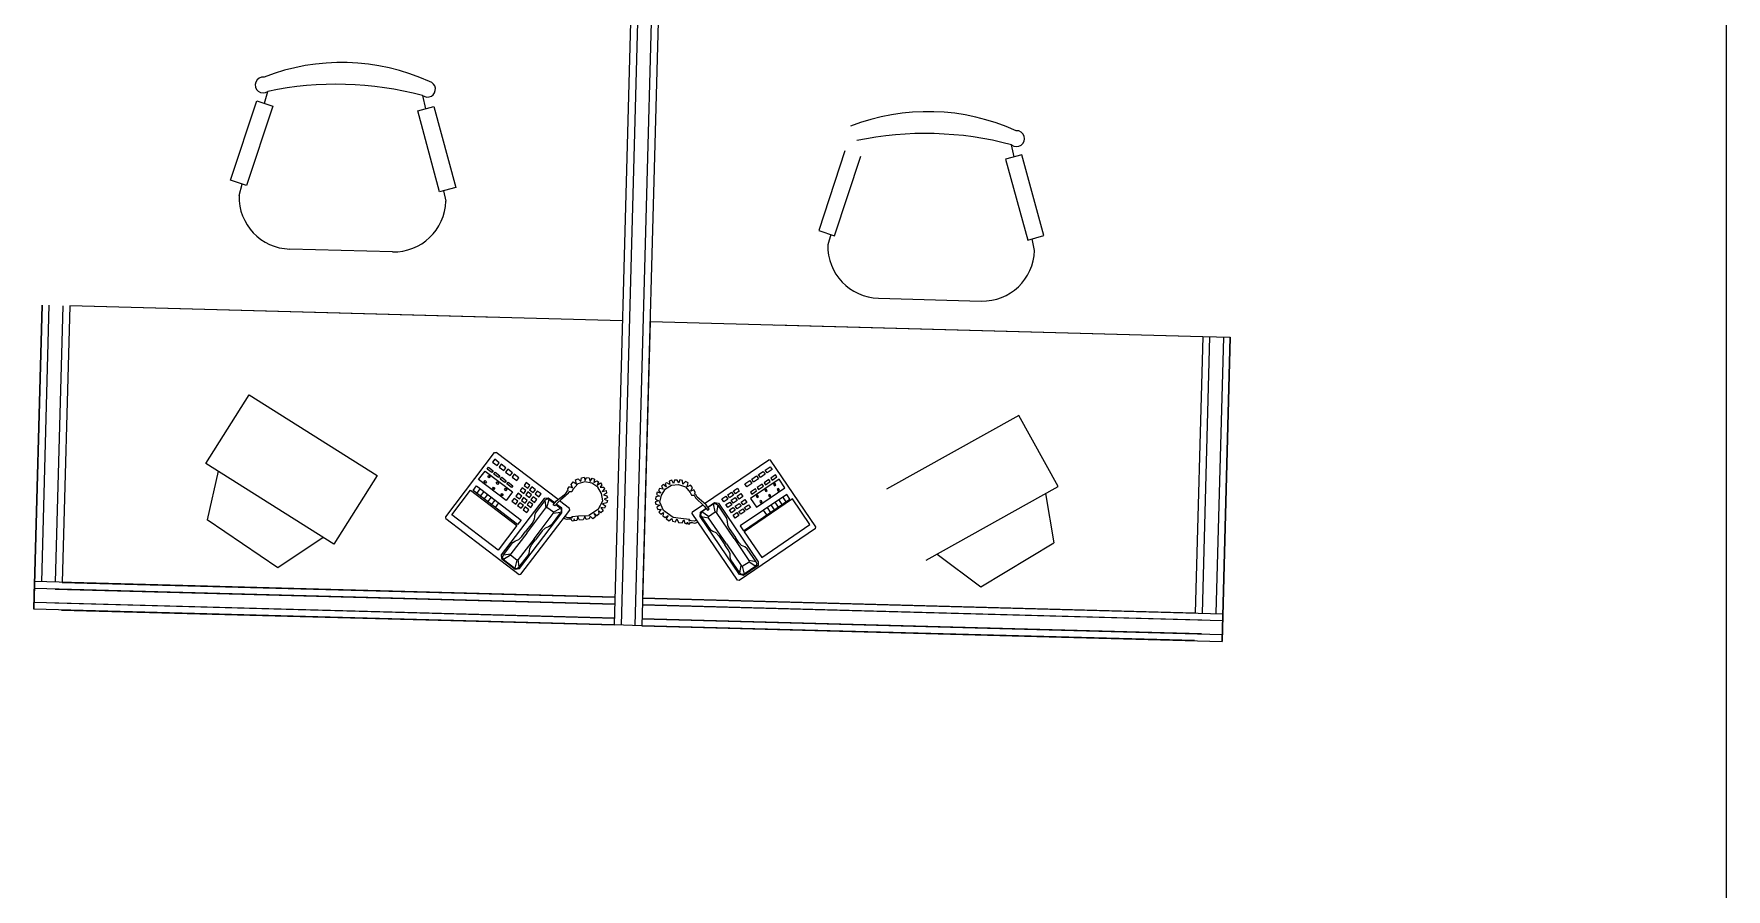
# Model space of a CAD drawing. Header units: millimetres. Extents: x 587797 to 2274247, y 1711 to 439204.
# Drawn here: x 1158207 to 1161823, y 265080 to 266906 of the extents above; entities that cross this region are included whole.
import ezdxf

# ---------------------------------------------------------------- set-up
doc = ezdxf.new("R2010")
doc.units = ezdxf.units.MM
doc.layers.add('finiture', color=7, linetype='Continuous', lineweight=20)

msp = doc.modelspace()

# ---------------------------------------------------------------- linework, layer by layer
msp.add_line((1161822.609, 268996.667), (1161822.609, 259146.667))
at = {"layer": 'finiture'}
for p, q in [((1159519.395, 268320.087), (1159447.094, 265643.903)), ((1159534.154, 268319.688), (1159461.852, 265643.504)), ((1159563.671, 268318.891), (1159491.369, 265642.707)), ((1159578.429, 268318.492), (1159507.823, 265705.051)), ((1158700.387, 266757.738), (1158707.455, 266783.255)), ((1159037.95, 266774.326), (1159044.146, 266746.115)), ((1158627.713, 266593.278), (1158684.093, 266763.146)), ((1158718.104, 266751.858), (1158661.724, 266581.99)), ((1158684.093, 266763.146), (1158718.104, 266751.858)), ((1159027.557, 266741.651), (1159062.162, 266750.962)), ((1159074.066, 266568.819), (1159027.557, 266741.651)), ((1159062.162, 266750.962), (1159108.67, 266578.131)), ((1160301.443, 266643.375), (1160295.764, 266669.237)), ((1159939.831, 266656.143), (1159884.059, 266486.075)), ((1159918.11, 266474.908), (1159973.882, 266644.977)), ((1160318.006, 266647.896), (1160283.435, 266638.46)), ((1160283.435, 266638.46), (1160330.561, 266465.796)), ((1160365.132, 266475.231), (1160318.006, 266647.896)), ((1158661.724, 266581.99), (1158627.713, 266593.278)), ((1158645.812, 266560.711), (1158652.55, 266585.035)), ((1159108.67, 266578.131), (1159074.066, 266568.819)), ((1159082.582, 266571.11), (1159087.487, 266548.778)), ((1159884.059, 266486.075), (1159918.11, 266474.908)), ((1158973.304, 266440.602), (1158753.988, 266446.528)), ((1159909.729, 266477.656), (1159903.626, 266455.622)), ((1160330.561, 266465.796), (1160365.132, 266475.231)), ((1160345.301, 266443.689), (1160339.886, 266468.341)), ((1160011.802, 266341.438), (1160231.117, 266335.513)), ((1158207.391, 265677.396), (1158224.935, 266326.764)), ((1158224.935, 266326.764), (1158207.391, 265677.396)), ((1158239.693, 266326.365), (1158223.745, 265736.031)), ((1158269.21, 266325.568), (1158253.261, 265735.233)), ((1158283.969, 266325.169), (1158268.02, 265734.834)), ((1159198.987, 266300.448), (1158283.969, 266325.169)), ((1159464.638, 266293.271), (1158283.969, 266325.169)), ((1159523.671, 266291.676), (1159506.127, 265642.308)), ((1159523.671, 266291.676), (1160704.34, 266259.779)), ((1159789.322, 266284.499), (1160704.34, 266259.779)), ((1160704.34, 266259.779), (1160688.392, 265669.444)), ((1160719.099, 266259.38), (1160703.15, 265669.045)), ((1160704.34, 266259.779), (1160704.34, 266259.779)), ((1160704.34, 266259.779), (1160763.374, 266258.184)), ((1160748.615, 266258.582), (1160732.667, 265668.248)), ((1160763.374, 266258.184), (1160745.83, 265608.816)), ((1160745.83, 265608.816), (1160763.374, 266258.184)), ((1160763.374, 266258.184), (1160763.374, 266258.184)), ((1158574.927, 265988.572), (1158667.359, 266135.349)), ((1158667.359, 266135.349), (1158940.579, 265963.29)), ((1160311.26, 266090.937), (1160029.148, 265933.881)), ((1160395.632, 265939.383), (1160311.26, 266090.937)), ((1159087.225, 265874.848), (1159191.735, 266011.804)), ((1159191.735, 266011.804), (1159195.235, 266012.274)), ((1159327.179, 265911.589), (1159195.235, 266012.274)), ((1158848.147, 265816.513), (1158574.927, 265988.572)), ((1158600.852, 265972.246), (1158577.894, 265868.342)), ((1159157.552, 265954.661), (1159171.184, 265972.525)), ((1159171.184, 265972.525), (1159229.738, 265927.843)), ((1159175.963, 265976.73), (1159178.992, 265980.7)), ((1159185.887, 265969.157), (1159175.963, 265976.73)), ((1159178.992, 265980.7), (1159188.917, 265973.126)), ((1159188.917, 265973.126), (1159185.887, 265969.157)), ((1159191.867, 265997.571), (1159187.323, 265991.616)), ((1159187.323, 265991.616), (1159197.247, 265984.043)), ((1159201.791, 265989.998), (1159191.867, 265997.571)), ((1159197.247, 265984.043), (1159201.791, 265989.998)), ((1159205.761, 265986.968), (1159201.217, 265981.014)), ((1159201.217, 265981.014), (1159211.141, 265973.441)), ((1159215.685, 265979.395), (1159205.761, 265986.968)), ((1159211.141, 265973.441), (1159215.685, 265979.395)), ((1159219.655, 265976.366), (1159215.111, 265970.411)), ((1159229.579, 265968.793), (1159219.655, 265976.366)), ((1159640.321, 265903.129), (1159777.509, 265996.543)), ((1159755.313, 265964.816), (1159765.632, 265971.843)), ((1159765.632, 265971.843), (1159769.848, 265965.651)), ((1159769.76, 265974.653), (1159780.078, 265981.679)), ((1159773.975, 265968.462), (1159769.76, 265974.653)), ((1159784.294, 265975.488), (1159773.975, 265968.462)), ((1159780.978, 265995.885), (1159777.509, 265996.543)), ((1159780.078, 265981.679), (1159784.294, 265975.488)), ((1159877.941, 265853.486), (1159780.978, 265995.885)), ((1158940.579, 265963.29), (1158848.147, 265816.513)), ((1159145.618, 265930.791), (1159153.191, 265940.715)), ((1159153.191, 265940.715), (1159248.465, 265868.012)), ((1159216.106, 265909.979), (1159157.552, 265954.661)), ((1159168.991, 265949.073), (1159171.263, 265952.05)), ((1159171.968, 265946.801), (1159168.991, 265949.073)), ((1159171.263, 265952.05), (1159174.24, 265949.778)), ((1159174.24, 265949.778), (1159171.968, 265946.801)), ((1159177.322, 265959.99), (1159179.594, 265962.967)), ((1159180.299, 265957.718), (1159177.322, 265959.99)), ((1159179.594, 265962.967), (1159182.571, 265960.695)), ((1159182.571, 265960.695), (1159180.299, 265957.718)), ((1159186.855, 265935.441), (1159189.127, 265938.418)), ((1159189.832, 265933.169), (1159186.855, 265935.441)), ((1159189.127, 265938.418), (1159192.104, 265936.146)), ((1159192.104, 265936.146), (1159189.832, 265933.169)), ((1159189.857, 265966.127), (1159192.886, 265970.097)), ((1159199.781, 265958.554), (1159189.857, 265966.127)), ((1159192.886, 265970.097), (1159202.811, 265962.524)), ((1159195.185, 265946.358), (1159197.457, 265949.335)), ((1159198.163, 265944.086), (1159195.185, 265946.358)), ((1159197.457, 265949.335), (1159200.435, 265947.063)), ((1159200.435, 265947.063), (1159198.163, 265944.086)), ((1159202.811, 265962.524), (1159199.781, 265958.554)), ((1159203.751, 265955.525), (1159206.78, 265959.495)), ((1159213.675, 265947.952), (1159203.751, 265955.525)), ((1159206.78, 265959.495), (1159216.705, 265951.921)), ((1159213.049, 265932.726), (1159215.321, 265935.703)), ((1159216.705, 265951.921), (1159213.675, 265947.952)), ((1159215.111, 265970.411), (1159225.035, 265962.838)), ((1159215.321, 265935.703), (1159218.299, 265933.431)), ((1159217.645, 265944.922), (1159220.674, 265948.892)), ((1159227.57, 265937.349), (1159217.645, 265944.922)), ((1159220.674, 265948.892), (1159230.599, 265941.319)), ((1159225.035, 265962.838), (1159229.579, 265968.793)), ((1159230.599, 265941.319), (1159227.57, 265937.349)), ((1159233.549, 265965.764), (1159229.005, 265959.809)), ((1159229.005, 265959.809), (1159238.929, 265952.236)), ((1159243.473, 265958.19), (1159233.549, 265965.764)), ((1159238.929, 265952.236), (1159243.473, 265958.19)), ((1159250.787, 265936.906), (1159246.243, 265930.952)), ((1159258.726, 265930.848), (1159250.787, 265936.906)), ((1159259.117, 265947.823), (1159254.573, 265941.868)), ((1159254.573, 265941.868), (1159262.513, 265935.81)), ((1159267.057, 265941.764), (1159259.117, 265947.823)), ((1159262.513, 265935.81), (1159267.057, 265941.764)), ((1159271.026, 265938.735), (1159266.482, 265932.781)), ((1159278.966, 265932.677), (1159271.026, 265938.735)), ((1159348.301, 265934.688), (1159351.58, 265939.818)), ((1159351.58, 265939.818), (1159358.171, 265936.378)), ((1159355.154, 265944.086), (1159359.697, 265949.206)), ((1159358.171, 265936.378), (1159355.154, 265944.086)), ((1159369.772, 265945.334), (1159359.106, 265933.439)), ((1159359.697, 265949.206), (1159366.584, 265944.904)), ((1159364.334, 265953.617), (1159370.472, 265956.247)), ((1159366.584, 265944.904), (1159364.334, 265953.617)), ((1159384.765, 265949.156), (1159369.772, 265945.334)), ((1159370.472, 265956.247), (1159375.577, 265950.443)), ((1159375.577, 265950.443), (1159377.06, 265958.216)), ((1159377.06, 265958.216), (1159382.833, 265959.534)), ((1159382.833, 265959.534), (1159384.845, 265952.593)), ((1159399.703, 265946.66), (1159384.765, 265949.156)), ((1159384.845, 265952.593), (1159388.182, 265958.632)), ((1159388.182, 265958.632), (1159393.838, 265958.132)), ((1159393.838, 265958.132), (1159395.592, 265950.434)), ((1159395.592, 265950.434), (1159400.05, 265957.526)), ((1159412.521, 265938.47), (1159399.703, 265946.66)), ((1159400.05, 265957.526), (1159405.188, 265955.513)), ((1159405.188, 265955.513), (1159403.658, 265948.095)), ((1159403.658, 265948.095), (1159410.209, 265951.682)), ((1159410.209, 265951.682), (1159413.93, 265949.478)), ((1159413.93, 265949.478), (1159410.888, 265942.577)), ((1159410.888, 265942.577), (1159418.005, 265947.322)), ((1159420.336, 265924.556), (1159412.521, 265938.47)), ((1159421.054, 265943.405), (1159417.114, 265937.826)), ((1159417.114, 265937.826), (1159424.801, 265938.32)), ((1159418.005, 265947.322), (1159421.054, 265943.405)), ((1159424.801, 265938.32), (1159426.788, 265934.26)), ((1159551.557, 265943.714), (1159548.3, 265939.968)), ((1159548.3, 265939.968), (1159551.933, 265934.184)), ((1159558.407, 265938.592), (1159551.557, 265943.714)), ((1159559.577, 265947.646), (1159555.742, 265945.647)), ((1159555.742, 265945.647), (1159558.407, 265938.592)), ((1159556.555, 265934.578), (1159569.796, 265942.065)), ((1159565.925, 265943.711), (1159559.577, 265947.646)), ((1159570.037, 265952.933), (1159564.798, 265951.201)), ((1159564.798, 265951.201), (1159565.925, 265943.711)), ((1159569.796, 265942.065), (1159584.848, 265943.751)), ((1159574.106, 265945.611), (1159570.037, 265952.933)), ((1159576.272, 265953.203), (1159574.106, 265945.611)), ((1159581.947, 265953.397), (1159576.272, 265953.203)), ((1159584.953, 265947.187), (1159581.947, 265953.397)), ((1159584.848, 265943.751), (1159599.612, 265939.124)), ((1159587.337, 265954.009), (1159584.953, 265947.187)), ((1159593.031, 265952.381), (1159587.337, 265954.009)), ((1159594.091, 265944.54), (1159593.031, 265952.381)), ((1159599.502, 265950.059), (1159594.091, 265944.54)), ((1159605.489, 265947.102), (1159599.502, 265950.059)), ((1159599.612, 265939.124), (1159609.62, 265926.671)), ((1159602.772, 265938.523), (1159605.489, 265947.102)), ((1159609.882, 265942.447), (1159602.772, 265938.523)), ((1159614.141, 265937.089), (1159609.882, 265942.447)), ((1159610.713, 265929.555), (1159614.141, 265937.089)), ((1159701.985, 265930.014), (1159710.24, 265935.635)), ((1159710.24, 265935.635), (1159714.456, 265929.444)), ((1159726.421, 265945.143), (1159736.74, 265952.169)), ((1159730.637, 265938.951), (1159726.421, 265945.143)), ((1159740.955, 265945.978), (1159730.637, 265938.951)), ((1159736.74, 265952.169), (1159740.955, 265945.978)), ((1159799.379, 265955.553), (1159738.498, 265914.098)), ((1159740.867, 265954.98), (1159751.186, 265962.006)), ((1159745.083, 265948.788), (1159740.867, 265954.98)), ((1159755.402, 265955.815), (1159745.083, 265948.788)), ((1159751.145, 265895.524), (1159812.026, 265936.979)), ((1159751.186, 265962.006), (1159755.402, 265955.815)), ((1159763.131, 265944.464), (1159752.812, 265937.438)), ((1159752.812, 265937.438), (1159755.622, 265933.31)), ((1159759.529, 265958.625), (1159755.313, 265964.816)), ((1159755.622, 265933.31), (1159765.941, 265940.336)), ((1159769.848, 265965.651), (1159759.529, 265958.625)), ((1159765.941, 265940.336), (1159763.131, 265944.464)), ((1159777.577, 265954.301), (1159767.258, 265947.274)), ((1159767.258, 265947.274), (1159770.069, 265943.147)), ((1159770.069, 265943.147), (1159780.387, 265950.173)), ((1159780.387, 265950.173), (1159777.577, 265954.301)), ((1159792.023, 265964.137), (1159781.704, 265957.111)), ((1159781.704, 265957.111), (1159784.515, 265952.984)), ((1159784.515, 265952.984), (1159794.834, 265960.01)), ((1159790.465, 265946.463), (1159787.37, 265944.355)), ((1159787.37, 265944.355), (1159789.477, 265941.26)), ((1159789.477, 265941.26), (1159792.573, 265943.368)), ((1159792.573, 265943.368), (1159790.465, 265946.463)), ((1159794.834, 265960.01), (1159792.023, 265964.137)), ((1159812.026, 265936.979), (1159799.379, 265955.553)), ((1160113.521, 265782.327), (1160395.632, 265939.383)), ((1159099.996, 265879.236), (1159140.134, 265931.835)), ((1159140.134, 265931.835), (1159239.377, 265856.103)), ((1159240.892, 265858.088), (1159145.618, 265930.791)), ((1159153.558, 265924.732), (1159161.131, 265934.656)), ((1159161.497, 265918.674), (1159169.07, 265928.598)), ((1159169.437, 265912.615), (1159177.01, 265922.539)), ((1159177.376, 265906.556), (1159184.949, 265916.481)), ((1159185.316, 265900.498), (1159192.889, 265910.422)), ((1159193.255, 265894.439), (1159200.828, 265904.364)), ((1159204.719, 265921.809), (1159206.991, 265924.787)), ((1159207.696, 265919.537), (1159204.719, 265921.809)), ((1159297.535, 265913.796), (1159205.899, 265793.711)), ((1159206.991, 265924.787), (1159209.968, 265922.515)), ((1159209.968, 265922.515), (1159207.696, 265919.537)), ((1159216.027, 265930.454), (1159213.049, 265932.726)), ((1159218.299, 265933.431), (1159216.027, 265930.454)), ((1159229.738, 265927.843), (1159216.106, 265909.979)), ((1159233.368, 265914.08), (1159228.824, 265908.126)), ((1159228.824, 265908.126), (1159236.764, 265902.067)), ((1159241.308, 265908.022), (1159233.368, 265914.08)), ((1159236.764, 265902.067), (1159241.308, 265908.022)), ((1159241.699, 265924.997), (1159237.155, 265919.042)), ((1159237.155, 265919.042), (1159245.094, 265912.984)), ((1159245.277, 265904.992), (1159240.734, 265899.038)), ((1159249.638, 265918.938), (1159241.699, 265924.997)), ((1159245.094, 265912.984), (1159249.638, 265918.938)), ((1159253.217, 265898.934), (1159245.277, 265904.992)), ((1159246.243, 265930.952), (1159254.182, 265924.893)), ((1159253.608, 265915.909), (1159249.064, 265909.955)), ((1159249.064, 265909.955), (1159257.004, 265903.896)), ((1159261.547, 265909.851), (1159253.608, 265915.909)), ((1159254.182, 265924.893), (1159258.726, 265930.848)), ((1159257.004, 265903.896), (1159261.547, 265909.851)), ((1159262.696, 265927.818), (1159258.152, 265921.864)), ((1159258.152, 265921.864), (1159266.091, 265915.805)), ((1159265.517, 265906.821), (1159260.973, 265900.867)), ((1159260.973, 265900.867), (1159268.913, 265894.808)), ((1159270.635, 265921.76), (1159262.696, 265927.818)), ((1159273.457, 265900.763), (1159265.517, 265906.821)), ((1159266.091, 265915.805), (1159270.635, 265921.76)), ((1159266.482, 265932.781), (1159274.422, 265926.722)), ((1159268.913, 265894.808), (1159273.457, 265900.763)), ((1159273.848, 265917.738), (1159269.304, 265911.784)), ((1159269.304, 265911.784), (1159277.243, 265905.725)), ((1159281.787, 265911.68), (1159273.848, 265917.738)), ((1159274.422, 265926.722), (1159278.966, 265932.677)), ((1159277.243, 265905.725), (1159281.787, 265911.68)), ((1159282.935, 265929.647), (1159278.392, 265923.693)), ((1159278.392, 265923.693), (1159286.331, 265917.634)), ((1159298.998, 265909.539), (1159278.55, 265882.743)), ((1159290.875, 265923.589), (1159282.935, 265929.647)), ((1159286.331, 265917.634), (1159290.875, 265923.589)), ((1159306.284, 265914.971), (1159297.535, 265913.796)), ((1159303.019, 265912.751), (1159298.998, 265909.539)), ((1159298.998, 265909.539), (1159301.114, 265893.791)), ((1159308.504, 265911.707), (1159303.019, 265912.751)), ((1159303.621, 265895.019), (1159308.504, 265911.707)), ((1159320.242, 265904.32), (1159306.284, 265914.971)), ((1159308.504, 265911.707), (1159319.469, 265903.34)), ((1159317.149, 265900.399), (1159323.818, 265908.852)), ((1159320.126, 265898.127), (1159317.149, 265900.399)), ((1159326.772, 265905.643), (1159320.126, 265898.127)), ((1159322.613, 265900.94), (1159332.322, 265893.531)), ((1159335.064, 265893.009), (1159323.442, 265901.878)), ((1159323.818, 265908.852), (1159333.896, 265917.061)), ((1159333.086, 265911.001), (1159326.772, 265905.643)), ((1159352.04, 265892.618), (1159330.654, 265908.937)), ((1159342.704, 265918.608), (1159333.086, 265911.001)), ((1159333.896, 265917.061), (1159343.514, 265924.667)), ((1159346.987, 265922.971), (1159342.704, 265918.608)), ((1159343.514, 265924.667), (1159347.3, 265930.046)), ((1159350.773, 265928.35), (1159346.987, 265922.971)), ((1159347.3, 265930.046), (1159348.823, 265930.792)), ((1159348.823, 265930.792), (1159348.301, 265934.688)), ((1159356.382, 265928.204), (1159350.773, 265928.35)), ((1159359.106, 265933.439), (1159356.382, 265928.204)), ((1159413.888, 265891.953), (1159422.578, 265909.171)), ((1159422.578, 265909.171), (1159420.336, 265924.556)), ((1159426.788, 265934.26), (1159421.584, 265928.691)), ((1159421.584, 265928.691), (1159429.789, 265930.698)), ((1159431.331, 265904.4), (1159422.371, 265902.652)), ((1159422.371, 265902.652), (1159428.75, 265898.102)), ((1159430.856, 265925.432), (1159424.305, 265921.845)), ((1159424.305, 265921.845), (1159431.769, 265919.965)), ((1159432.54, 265915.561), (1159425.587, 265912.281)), ((1159425.587, 265912.281), (1159432.792, 265909.645)), ((1159429.789, 265930.698), (1159430.856, 265925.432)), ((1159432.792, 265909.645), (1159431.331, 265904.4)), ((1159431.769, 265919.965), (1159432.54, 265915.561)), ((1159542.094, 265909.133), (1159534.757, 265906.89)), ((1159534.757, 265906.89), (1159535.932, 265901.574)), ((1159536.336, 265917.14), (1159535.328, 265912.784)), ((1159535.328, 265912.784), (1159542.094, 265909.133)), ((1159535.932, 265901.574), (1159544.786, 265899.345)), ((1159543.89, 265918.614), (1159536.336, 265917.14)), ((1159538.892, 265927.75), (1159537.543, 265922.55)), ((1159537.543, 265922.55), (1159543.89, 265918.614)), ((1159544.786, 265899.345), (1159538.17, 265895.145)), ((1159546.977, 265925.304), (1159538.892, 265927.75)), ((1159544.285, 265935.092), (1159542.082, 265931.146)), ((1159542.082, 265931.146), (1159546.977, 265925.304)), ((1159551.933, 265934.184), (1159544.285, 265935.092)), ((1159544.93, 265905.866), (1159548, 265921.107)), ((1159552.678, 265888.203), (1159544.93, 265905.866)), ((1159548, 265921.107), (1159556.555, 265934.578)), ((1159609.62, 265926.671), (1159612.058, 265921.296)), ((1159617.48, 265932.634), (1159610.713, 265929.555)), ((1159612.058, 265921.296), (1159617.666, 265921.139)), ((1159614.472, 265885.528), (1159636.708, 265900.669)), ((1159620.477, 265927.335), (1159617.48, 265932.634)), ((1159617.666, 265921.139), (1159621.157, 265915.564)), ((1159619.745, 265923.472), (1159620.477, 265927.335)), ((1159621.225, 265922.645), (1159619.745, 265923.472)), ((1159621.157, 265915.564), (1159625.198, 265910.976)), ((1159624.716, 265917.07), (1159621.225, 265922.645)), ((1159633.909, 265908.956), (1159624.716, 265917.07)), ((1159625.198, 265910.976), (1159634.391, 265902.861)), ((1159643.529, 265900.214), (1159633.909, 265908.956)), ((1159634.391, 265902.861), (1159640.406, 265897.17)), ((1159649.733, 265891.414), (1159643.529, 265900.214)), ((1159646.855, 265895.496), (1159661.368, 265905.378)), ((1159658.975, 265902.238), (1159647.574, 265894.475)), ((1159658.975, 265902.238), (1159664.508, 265902.985)), ((1159662.95, 265885.311), (1159658.975, 265902.238)), ((1159661.368, 265905.378), (1159670.041, 265903.732)), ((1159664.508, 265902.985), (1159668.351, 265899.56)), ((1159668.351, 265899.56), (1159665.387, 265883.95)), ((1159668.351, 265899.56), (1159687.321, 265871.699)), ((1159670.041, 265903.732), (1159755.059, 265778.875)), ((1159677.22, 265913.151), (1159685.475, 265918.772)), ((1159681.436, 265906.96), (1159677.22, 265913.151)), ((1159689.691, 265912.581), (1159681.436, 265906.96)), ((1159685.475, 265918.772), (1159689.691, 265912.581)), ((1159685.651, 265900.769), (1159693.906, 265906.39)), ((1159689.867, 265894.577), (1159685.651, 265900.769)), ((1159689.602, 265921.583), (1159697.857, 265927.204)), ((1159693.818, 265915.391), (1159689.602, 265921.583)), ((1159698.122, 265900.198), (1159689.867, 265894.577)), ((1159702.073, 265921.012), (1159693.818, 265915.391)), ((1159693.906, 265906.39), (1159698.122, 265900.198)), ((1159697.331, 265910.232), (1159705.586, 265915.853)), ((1159701.547, 265904.041), (1159697.331, 265910.232)), ((1159697.857, 265927.204), (1159702.073, 265921.012)), ((1159709.802, 265909.662), (1159701.547, 265904.041)), ((1159706.201, 265923.823), (1159701.985, 265930.014)), ((1159705.586, 265915.853), (1159709.802, 265909.662)), ((1159705.763, 265897.849), (1159714.018, 265903.47)), ((1159714.456, 265929.444), (1159706.201, 265923.823)), ((1159709.714, 265918.663), (1159717.969, 265924.285)), ((1159713.93, 265912.472), (1159709.714, 265918.663)), ((1159722.185, 265918.093), (1159713.93, 265912.472)), ((1159714.018, 265903.47), (1159718.234, 265897.279)), ((1159815.627, 265922.818), (1159716.567, 265855.366)), ((1159717.969, 265924.285), (1159722.185, 265918.093)), ((1159718.145, 265906.281), (1159726.4, 265911.902)), ((1159722.361, 265900.09), (1159718.145, 265906.281)), ((1159730.616, 265905.711), (1159722.361, 265900.09)), ((1159723.593, 265845.047), (1159822.654, 265912.499)), ((1159828.186, 265913.246), (1159724.999, 265842.983)), ((1159725.874, 265894.93), (1159734.129, 265900.551)), ((1159726.4, 265911.902), (1159730.616, 265905.711)), ((1159734.129, 265900.551), (1159738.345, 265894.36)), ((1159748.684, 265934.627), (1159738.365, 265927.601)), ((1159738.365, 265927.601), (1159741.176, 265923.473)), ((1159738.498, 265914.098), (1159751.145, 265895.524)), ((1159741.176, 265923.473), (1159751.495, 265930.5)), ((1159751.495, 265930.5), (1159748.684, 265934.627)), ((1159753.318, 265921.169), (1159750.222, 265919.061)), ((1159750.222, 265919.061), (1159752.33, 265915.965)), ((1159752.33, 265915.965), (1159755.425, 265918.073)), ((1159755.425, 265918.073), (1159753.318, 265921.169)), ((1159761.046, 265909.818), (1159757.951, 265907.71)), ((1159757.951, 265907.71), (1159760.059, 265904.614)), ((1159760.059, 265904.614), (1159763.154, 265906.722)), ((1159763.154, 265906.722), (1159761.046, 265909.818)), ((1159771.891, 265933.816), (1159768.796, 265931.708)), ((1159768.796, 265931.708), (1159770.904, 265928.612)), ((1159770.904, 265928.612), (1159773.999, 265930.72)), ((1159773.999, 265930.72), (1159771.891, 265933.816)), ((1159779.62, 265922.465), (1159776.525, 265920.357)), ((1159776.525, 265920.357), (1159778.633, 265917.262)), ((1159778.633, 265917.262), (1159781.728, 265919.37)), ((1159781.728, 265919.37), (1159779.62, 265922.465)), ((1159789.634, 265890.015), (1159782.607, 265900.334)), ((1159797.889, 265895.636), (1159790.862, 265905.955)), ((1159798.194, 265935.113), (1159795.098, 265933.005)), ((1159795.098, 265933.005), (1159797.206, 265929.909)), ((1159797.206, 265929.909), (1159800.302, 265932.017)), ((1159800.302, 265932.017), (1159798.194, 265935.113)), ((1159806.144, 265901.257), (1159799.117, 265911.576)), ((1159814.399, 265906.878), (1159807.372, 265917.197)), ((1159822.654, 265912.499), (1159815.627, 265922.818)), ((1159865.426, 265858.557), (1159828.186, 265913.246)), ((1160368.864, 265924.48), (1160386.178, 265819.489)), ((1158728.455, 265765.634), (1158577.894, 265868.342)), ((1159087.696, 265871.349), (1159087.225, 265874.848)), ((1159087.696, 265871.349), (1159244.5, 265751.692)), ((1159199.239, 265803.504), (1159099.996, 265879.236)), ((1159240.734, 265899.038), (1159248.673, 265892.979)), ((1159248.465, 265868.012), (1159240.892, 265858.088)), ((1159244.604, 265764.176), (1159335.483, 265883.268)), ((1159248, 265752.162), (1159352.51, 265889.118)), ((1159248.673, 265892.979), (1159253.217, 265898.934)), ((1159257.187, 265895.905), (1159252.643, 265889.95)), ((1159252.643, 265889.95), (1159260.582, 265883.891)), ((1159265.126, 265889.846), (1159257.187, 265895.905)), ((1159260.218, 265840.2), (1159301.114, 265893.791)), ((1159260.582, 265883.891), (1159265.126, 265889.846)), ((1159275.939, 265869.032), (1159271.63, 265861.328)), ((1159276.748, 265876.266), (1159275.939, 265869.032)), ((1159276.097, 265828.082), (1159316.993, 265881.674)), ((1159278.55, 265882.743), (1159276.748, 265876.266)), ((1159301.114, 265893.791), (1159303.621, 265895.019)), ((1159317.515, 265884.416), (1159303.621, 265895.019)), ((1159332.74, 265883.79), (1159312.293, 265856.994)), ((1159316.993, 265881.674), (1159317.515, 265884.416)), ((1159332.74, 265883.79), (1159316.993, 265881.674)), ((1159317.515, 265884.416), (1159332.322, 265893.531)), ((1159332.322, 265893.531), (1159334.777, 265888.517)), ((1159334.777, 265888.517), (1159332.74, 265883.79)), ((1159335.483, 265883.268), (1159335.064, 265893.009)), ((1159346.525, 265868.924), (1159338.878, 265871.255)), ((1159341.907, 265875.224), (1159347.221, 265873.098)), ((1159351.457, 265869.589), (1159346.525, 265868.924)), ((1159347.221, 265873.098), (1159353.644, 265873.179)), ((1159355.023, 265869.912), (1159351.457, 265869.589)), ((1159352.51, 265889.118), (1159352.04, 265892.618)), ((1159353.644, 265873.179), (1159355.76, 265873.778)), ((1159357.626, 265865.711), (1159355.023, 265869.912)), ((1159355.76, 265873.778), (1159357.725, 265872.002)), ((1159357.229, 265875.702), (1159370.742, 265876.737)), ((1159357.725, 265872.002), (1159357.229, 265875.702)), ((1159360.709, 265866.127), (1159357.626, 265865.711)), ((1159361.58, 265870.167), (1159360.709, 265866.127)), ((1159362.559, 265866.376), (1159361.58, 265870.167)), ((1159367.317, 265867.174), (1159362.559, 265866.376)), ((1159369.624, 265874.547), (1159367.317, 265867.174)), ((1159372.907, 265867.613), (1159369.624, 265874.547)), ((1159370.742, 265876.737), (1159392.396, 265877.928)), ((1159380.789, 265868.517), (1159372.907, 265867.613)), ((1159384.545, 265875.615), (1159380.789, 265868.517)), ((1159386.955, 265869.348), (1159384.545, 265875.615)), ((1159393.871, 265870.436), (1159386.955, 265869.348)), ((1159392.845, 265878.119), (1159413.888, 265891.953)), ((1159395.634, 265876.01), (1159393.871, 265870.436)), ((1159401.222, 265870.773), (1159395.657, 265875.974)), ((1159407.63, 265875.423), (1159401.222, 265870.773)), ((1159403.493, 265882.078), (1159407.63, 265875.423)), ((1159409.766, 265876.973), (1159403.493, 265882.078)), ((1159414.7, 265880.522), (1159409.766, 265876.973)), ((1159413.549, 265887.76), (1159414.7, 265880.522)), ((1159418.972, 265883.622), (1159413.549, 265887.76)), ((1159426.486, 265893.469), (1159418.964, 265894.44)), ((1159418.964, 265894.44), (1159423.81, 265887.88)), ((1159423.81, 265887.88), (1159418.972, 265883.622)), ((1159428.75, 265898.102), (1159426.486, 265893.469)), ((1159538.17, 265895.145), (1159540.18, 265890.398)), ((1159540.18, 265890.398), (1159547.744, 265890.96)), ((1159547.744, 265890.96), (1159542.551, 265884.672)), ((1159542.551, 265884.672), (1159547.152, 265880.159)), ((1159547.152, 265880.159), (1159552.79, 265883.998)), ((1159552.79, 265883.998), (1159551.251, 265876.833)), ((1159551.251, 265876.833), (1159555.985, 265873.022)), ((1159572.943, 265873.254), (1159552.678, 265888.203)), ((1159555.985, 265873.022), (1159562.525, 265877.781)), ((1159562.525, 265877.781), (1159558.034, 265871.359)), ((1159558.034, 265871.359), (1159564.182, 265866.37)), ((1159564.182, 265866.37), (1159570.02, 265871.263)), ((1159570.044, 265871.298), (1159571.505, 265865.637)), ((1159571.505, 265865.637), (1159578.351, 265864.177)), ((1159594.939, 265870.68), (1159573.382, 265873.038)), ((1159578.351, 265864.177), (1159581.096, 265870.305)), ((1159581.096, 265870.305), (1159584.463, 265863.015)), ((1159592.285, 265861.686), (1159595.938, 265868.432)), ((1159608.377, 265868.917), (1159594.939, 265870.68)), ((1159595.938, 265868.432), (1159597.844, 265860.945)), ((1159602.551, 265859.892), (1159603.734, 265863.625)), ((1159603.734, 265863.625), (1159604.385, 265859.543)), ((1159607.682, 265865.249), (1159608.377, 265868.917)), ((1159609.74, 265866.916), (1159607.682, 265865.249)), ((1159611.821, 265866.204), (1159609.74, 265866.916)), ((1159618.23, 265865.777), (1159611.821, 265866.204)), ((1159613.814, 265882.059), (1159614.472, 265885.528)), ((1159710.776, 265739.66), (1159613.814, 265882.059)), ((1159623.65, 265867.613), (1159618.23, 265865.777)), ((1159618.7, 265861.571), (1159626.461, 265863.485)), ((1159630.5, 265875.297), (1159631.444, 265885.002)), ((1159714.816, 265751.472), (1159630.5, 265875.297)), ((1159631.444, 265885.002), (1159643.528, 265893.23)), ((1159634.21, 265885.375), (1159631.488, 265880.501)), ((1159631.488, 265880.501), (1159633.267, 265875.671)), ((1159633.267, 265875.671), (1159652.238, 265847.81)), ((1159633.267, 265875.671), (1159648.877, 265872.708)), ((1159644.305, 265892.249), (1159634.21, 265885.375)), ((1159648.504, 265875.474), (1159634.21, 265885.375)), ((1159640.406, 265897.17), (1159646.637, 265889.306)), ((1159646.637, 265889.306), (1159649.733, 265891.414)), ((1159648.504, 265875.474), (1159662.95, 265885.311)), ((1159648.877, 265872.708), (1159648.504, 265875.474)), ((1159686.819, 265816.986), (1159648.877, 265872.708)), ((1159665.387, 265883.95), (1159662.95, 265885.311)), ((1159703.329, 265828.228), (1159665.387, 265883.95)), ((1159687.321, 265871.699), (1159688.771, 265865.135)), ((1159688.771, 265865.135), (1159689.188, 265857.868)), ((1159693.38, 265889.418), (1159701.635, 265895.039)), ((1159697.596, 265883.227), (1159693.38, 265889.418)), ((1159705.851, 265888.848), (1159697.596, 265883.227)), ((1159701.109, 265878.067), (1159709.364, 265883.688)), ((1159705.325, 265871.876), (1159701.109, 265878.067)), ((1159701.635, 265895.039), (1159705.851, 265888.848)), ((1159713.58, 265877.497), (1159705.325, 265871.876)), ((1159709.979, 265891.658), (1159705.763, 265897.849)), ((1159709.364, 265883.688), (1159713.58, 265877.497)), ((1159718.234, 265897.279), (1159709.979, 265891.658)), ((1159713.492, 265886.499), (1159721.747, 265892.12)), ((1159717.708, 265880.307), (1159713.492, 265886.499)), ((1159725.963, 265885.929), (1159717.708, 265880.307)), ((1159721.747, 265892.12), (1159725.963, 265885.929)), ((1159730.09, 265888.739), (1159725.874, 265894.93)), ((1159738.345, 265894.36), (1159730.09, 265888.739)), ((1159773.124, 265878.773), (1159766.097, 265889.092)), ((1159781.379, 265884.394), (1159774.352, 265894.713)), ((1158825.524, 265830.759), (1158728.455, 265765.634)), ((1159239.377, 265856.103), (1159199.239, 265803.504)), ((1159260.218, 265840.2), (1159226.139, 265795.54)), ((1159276.097, 265828.082), (1159242.018, 265783.423)), ((1159243.374, 265826.357), (1159249.668, 265832.547)), ((1159249.668, 265832.547), (1159257.241, 265842.471)), ((1159271.63, 265861.328), (1159257.241, 265842.471)), ((1159293.464, 265844.667), (1159279.075, 265825.81)), ((1159299.757, 265850.856), (1159293.464, 265844.667)), ((1159306.521, 265853.547), (1159299.757, 265850.856)), ((1159312.293, 265856.994), (1159306.521, 265853.547)), ((1159584.463, 265863.015), (1159592.285, 265861.686)), ((1159597.844, 265860.945), (1159602.551, 265859.892)), ((1159604.385, 265859.543), (1159607.441, 265858.962)), ((1159607.441, 265858.962), (1159610.267, 265863.016)), ((1159610.267, 265863.016), (1159613.81, 265862.501)), ((1159613.81, 265862.501), (1159618.7, 265861.571)), ((1159652.238, 265847.81), (1159657.815, 265844.056)), ((1159657.815, 265844.056), (1159664.423, 265841.004)), ((1159664.423, 265841.004), (1159670.374, 265834.484)), ((1159670.374, 265834.484), (1159683.724, 265814.878)), ((1159689.188, 265857.868), (1159693.075, 265849.942)), ((1159693.075, 265849.942), (1159706.425, 265830.336)), ((1159703.329, 265828.228), (1159734.947, 265781.794)), ((1159713.451, 265820.017), (1159706.425, 265830.336)), ((1159877.282, 265850.017), (1159714.245, 265739.001)), ((1159716.567, 265855.366), (1159723.593, 265845.047)), ((1159724.999, 265842.983), (1159762.238, 265788.294)), ((1159762.238, 265788.294), (1159865.426, 265858.557)), ((1159877.282, 265850.017), (1159877.941, 265853.486)), ((1159205.899, 265793.711), (1159206.083, 265785.72)), ((1159208.354, 265788.697), (1159210.391, 265793.424)), ((1159210.391, 265793.424), (1159230.839, 265820.22)), ((1159210.391, 265793.424), (1159226.139, 265795.54)), ((1159225.617, 265792.798), (1159210.81, 265783.683)), ((1159226.139, 265795.54), (1159225.617, 265792.798)), ((1159239.511, 265782.195), (1159225.617, 265792.798)), ((1159230.839, 265820.22), (1159236.61, 265823.667)), ((1159236.61, 265823.667), (1159243.374, 265826.357)), ((1159244.134, 265767.675), (1159264.582, 265794.471)), ((1159264.582, 265794.471), (1159266.383, 265800.948)), ((1159266.383, 265800.948), (1159267.193, 265808.182)), ((1159267.193, 265808.182), (1159271.502, 265815.886)), ((1159271.502, 265815.886), (1159279.075, 265825.81)), ((1159690.75, 265804.559), (1159683.724, 265814.878)), ((1159686.819, 265816.986), (1159718.437, 265770.552)), ((1159694.636, 265796.634), (1159690.75, 265804.559)), ((1159695.054, 265789.366), (1159694.636, 265796.634)), ((1159719.401, 265813.497), (1159713.451, 265820.017)), ((1159726.01, 265810.445), (1159719.401, 265813.497)), ((1159731.587, 265806.691), (1159726.01, 265810.445)), ((1159750.558, 265778.83), (1159731.587, 265806.691)), ((1160136.88, 265795.331), (1160230.29, 265725.059)), ((1160230.29, 265725.059), (1160386.178, 265819.489)), ((1159206.083, 265785.72), (1159235.856, 265763)), ((1159210.81, 265783.683), (1159208.354, 265788.697)), ((1159210.81, 265783.683), (1159234.628, 265765.507)), ((1159239.511, 265782.195), (1159234.628, 265765.507)), ((1159234.628, 265765.507), (1159240.112, 265764.463)), ((1159235.856, 265763), (1159244.604, 265764.176)), ((1159242.018, 265783.423), (1159239.511, 265782.195)), ((1159240.112, 265764.463), (1159244.134, 265767.675)), ((1159244.134, 265767.675), (1159242.018, 265783.423)), ((1159696.503, 265782.802), (1159695.054, 265789.366)), ((1159715.474, 265754.941), (1159696.503, 265782.802)), ((1159715.474, 265754.941), (1159718.437, 265770.552)), ((1159719.317, 265751.516), (1159715.474, 265754.941)), ((1159718.437, 265770.552), (1159720.875, 265769.19)), ((1159720.875, 265769.19), (1159735.321, 265779.027)), ((1159720.875, 265769.19), (1159724.849, 265752.263)), ((1159754.445, 265770.905), (1159723.488, 265749.826)), ((1159749.614, 265769.126), (1159724.849, 265752.263)), ((1159750.558, 265778.83), (1159734.947, 265781.794)), ((1159734.947, 265781.794), (1159735.321, 265779.027)), ((1159735.321, 265779.027), (1159749.614, 265769.126)), ((1159749.614, 265769.126), (1159752.337, 265774)), ((1159752.337, 265774), (1159750.558, 265778.83)), ((1159755.059, 265778.875), (1159754.445, 265770.905)), ((1158207.391, 265677.396), (1158208.961, 265735.482)), ((1158208.986, 265736.429), (1158207.417, 265678.343)), ((1159448.29, 265688.178), (1158208.587, 265721.671)), ((1159448.689, 265702.937), (1158208.986, 265736.429)), ((1158252.863, 265720.475), (1159448.29, 265688.178)), ((1158268.02, 265734.834), (1159448.689, 265702.937)), ((1158268.02, 265734.834), (1159448.689, 265702.937)), ((1159244.5, 265751.692), (1159248, 265752.162)), ((1159714.245, 265739.001), (1159710.776, 265739.66)), ((1159723.488, 265749.826), (1159714.816, 265751.472)), ((1159724.849, 265752.263), (1159719.317, 265751.516)), ((1159447.493, 265658.662), (1158207.79, 265692.154)), ((1158252.065, 265690.958), (1159447.493, 265658.662)), ((1160702.751, 265654.287), (1159507.324, 265686.583)), ((1159507.324, 265686.583), (1160747.026, 265653.091)), ((1160688.392, 265669.444), (1159507.722, 265701.342)), ((1159507.722, 265701.342), (1160747.425, 265667.849)), ((1160688.392, 265669.444), (1159507.722, 265701.342)), ((1159447.094, 265643.903), (1158207.391, 265677.396)), ((1158266.425, 265675.801), (1159447.094, 265643.903)), ((1158266.425, 265675.801), (1159447.094, 265643.903)), ((1159506.526, 265657.067), (1160746.229, 265623.574)), ((1160701.954, 265624.77), (1159506.526, 265657.067)), ((1159506.127, 265642.308), (1159447.094, 265643.903)), ((1160686.797, 265610.411), (1159506.127, 265642.308)), ((1159506.127, 265642.308), (1160745.83, 265608.816)), ((1160686.797, 265610.411), (1159506.127, 265642.308))]:
    msp.add_line(p, q, dxfattribs=at)
for centre, radius, start, end in [((1158864.639, 266389.417), 455.465, 65.588279, 111.316594), ((1158697.21, 266796.823), 17.001, 83.726427, 307.056841), ((1159048.32, 266787.791), 16.995, 232.399363, 74.440782), ((1158853.87, 266081.7), 716.671, 75.116459, 101.788414), ((1160117.544, 266284.46), 455.465, 65.588279, 111.316594), ((1160306.726, 266682.231), 17.001, 229.848032, 93.178446), ((1160111.683, 265976.61), 716.671, 75.116459, 101.788414), ((1158756.992, 266557.707), 111.22, 178.452437, 268.452437), ((1158976.307, 266551.782), 111.22, 268.452437, 358.452437), ((1160014.806, 266452.618), 111.22, 178.452437, 268.452437), ((1160234.121, 266446.693), 111.22, 268.452437, 358.452437)]:
    msp.add_arc(centre, radius, start, end, dxfattribs=at)

doc.saveas('drawing.dxf')
